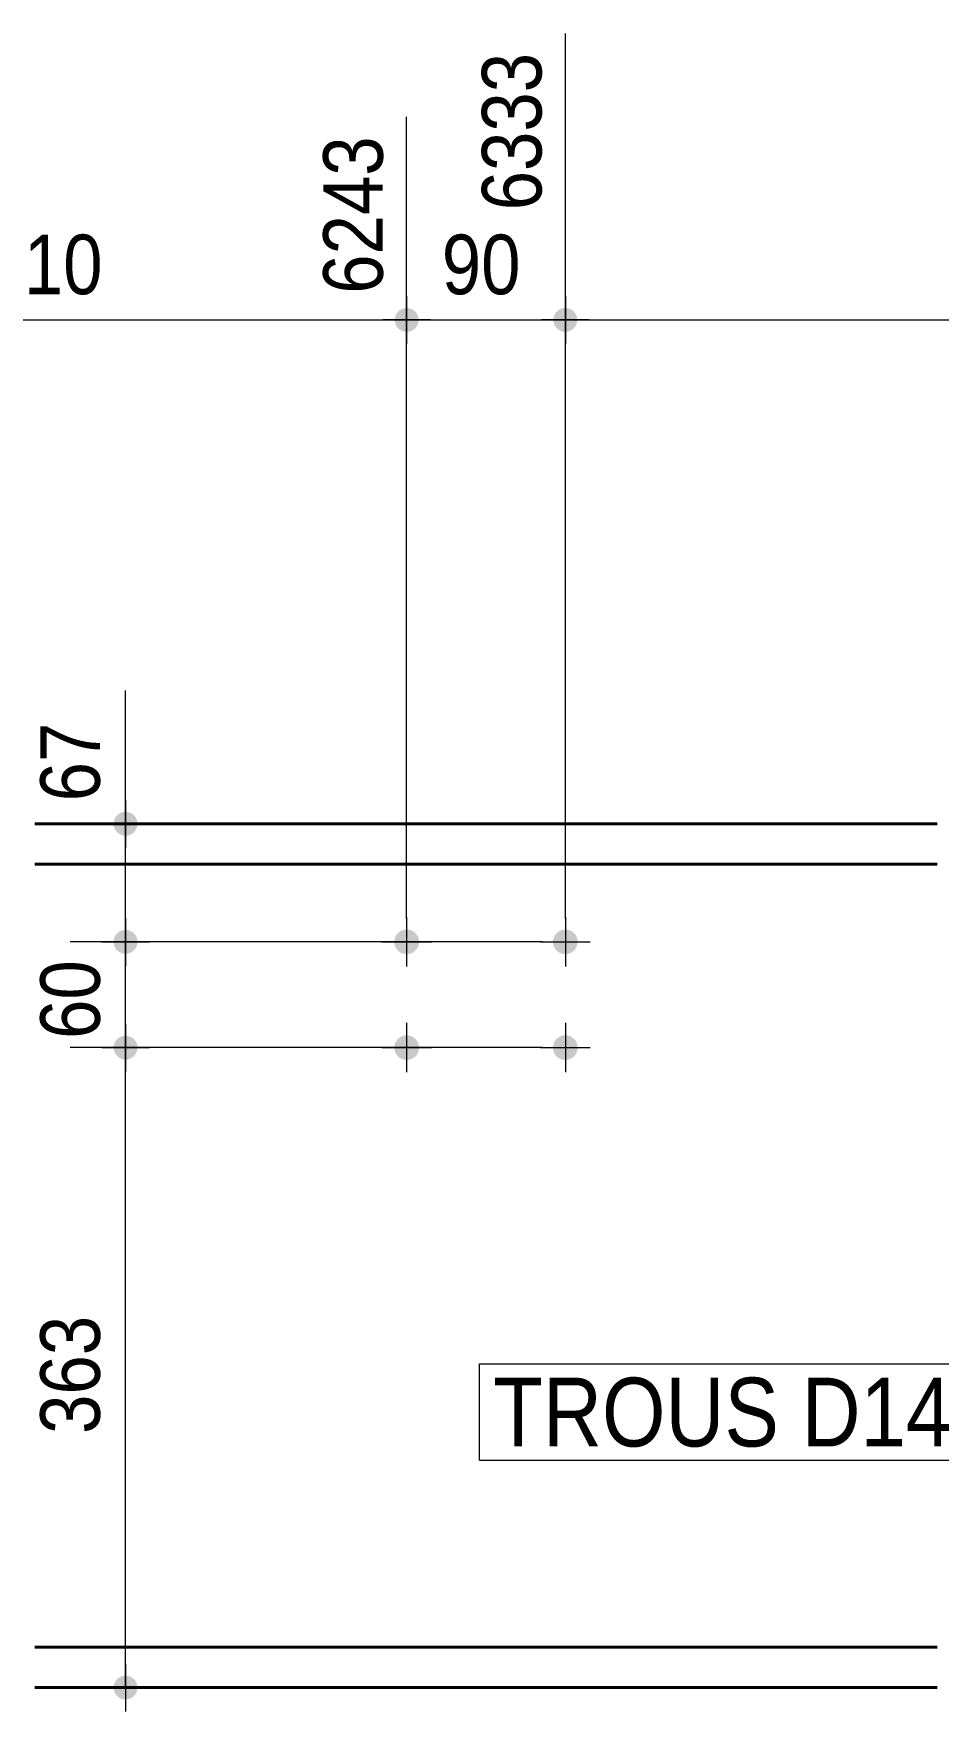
# Model space of a CAD drawing. Header units: millimetres. Extents: x 2 to 410, y 5 to 282.
# Drawn here: x 182.2 to 221.7, y 132.9 to 206.1 of the extents above; entities that cross this region are included whole.
import ezdxf

# ---------------------------------------------------------------- set-up
doc = ezdxf.new("R2010")
doc.units = ezdxf.units.MM
for name, color, linetype, lineweight in [('Boulon', 7, 'Continuous', 0), ('Cotation', 7, 'Continuous', 0), ('Piece', 2, 'Continuous', 0), ('Texte', 3, 'Continuous', 0)]:
    doc.layers.add(name, color=color, linetype=linetype, lineweight=lineweight)
doc.styles.add('ARIAL', font='ARIAL.TTF')

# ---------------------------------------------------------------- blocks, each defined once
blk = doc.blocks.new('*A11')
at = {"layer": 'Boulon'}
for points in [[(204.89, 166.469), (204.892, 166.495), (204.895, 166.521), (204.899, 166.547), (204.905, 166.573), (204.912, 166.598), (204.921, 166.623), (204.93, 166.648), (204.941, 166.672), (204.953, 166.696), (204.966, 166.719), (204.98, 166.741), (204.995, 166.763), (205.011, 166.784), (205.029, 166.804), (205.047, 166.823), (205.066, 166.841), (205.086, 166.858), (205.107, 166.875), (205.128, 166.89), (205.151, 166.904), (205.174, 166.917), (205.197, 166.929), (205.221, 166.94), (205.246, 166.949), (205.271, 166.957), (205.297, 166.964), (205.322, 166.97), (205.349, 166.975), (205.375, 166.978), (205.401, 166.98), (205.428, 166.981), (205.454, 166.98), (205.48, 166.978), (205.507, 166.975), (205.533, 166.97), (205.558, 166.964), (205.584, 166.957), (205.609, 166.949), (205.634, 166.94), (205.658, 166.929), (205.681, 166.917), (205.704, 166.904), (205.727, 166.89), (205.748, 166.875), (205.769, 166.858), (205.789, 166.841), (205.808, 166.823), (205.826, 166.804), (205.844, 166.784), (205.86, 166.763), (205.875, 166.741), (205.889, 166.719), (205.902, 166.696), (205.914, 166.672), (205.925, 166.648), (205.935, 166.623), (205.943, 166.598), (205.95, 166.573), (205.956, 166.547), (205.96, 166.521), (205.963, 166.495), (205.965, 166.469), (205.966, 166.442), (205.965, 166.416), (205.963, 166.389), (205.96, 166.363), (205.956, 166.337), (205.95, 166.311), (205.943, 166.286), (205.935, 166.261), (205.925, 166.236), (205.914, 166.212), (205.902, 166.188), (205.889, 166.165), (205.875, 166.143), (205.86, 166.121), (205.844, 166.1), (205.826, 166.08), (205.808, 166.061), (205.789, 166.043), (205.769, 166.026), (205.748, 166.01), (205.727, 165.994), (205.704, 165.98), (205.681, 165.967), (205.658, 165.955), (205.634, 165.945), (205.609, 165.935), (205.584, 165.927), (205.558, 165.92), (205.533, 165.914), (205.507, 165.909), (205.48, 165.906), (205.454, 165.904), (205.428, 165.904), (205.401, 165.904), (205.375, 165.906), (205.349, 165.909), (205.322, 165.914), (205.297, 165.92), (205.271, 165.927), (205.246, 165.935), (205.221, 165.945), (205.197, 165.955), (205.174, 165.967), (205.151, 165.98), (205.128, 165.994), (205.107, 166.01), (205.086, 166.026), (205.066, 166.043), (205.047, 166.061), (205.029, 166.08), (205.011, 166.1), (204.995, 166.121), (204.98, 166.143), (204.966, 166.165), (204.953, 166.188), (204.941, 166.212), (204.93, 166.236), (204.921, 166.261), (204.912, 166.286), (204.905, 166.311), (204.899, 166.337), (204.895, 166.363), (204.892, 166.389), (204.89, 166.416), (204.889, 166.442)], [(204.89, 161.853), (204.892, 161.879), (204.895, 161.906), (204.899, 161.932), (204.905, 161.958), (204.912, 161.983), (204.921, 162.008), (204.93, 162.033), (204.941, 162.057), (204.953, 162.081), (204.966, 162.104), (204.98, 162.126), (204.995, 162.147), (205.011, 162.168), (205.029, 162.188), (205.047, 162.207), (205.066, 162.226), (205.086, 162.243), (205.107, 162.259), (205.128, 162.274), (205.151, 162.289), (205.174, 162.302), (205.197, 162.313), (205.221, 162.324), (205.246, 162.334), (205.271, 162.342), (205.297, 162.349), (205.322, 162.355), (205.349, 162.359), (205.375, 162.363), (205.401, 162.365), (205.428, 162.365), (205.454, 162.365), (205.48, 162.363), (205.507, 162.359), (205.533, 162.355), (205.558, 162.349), (205.584, 162.342), (205.609, 162.334), (205.634, 162.324), (205.658, 162.313), (205.681, 162.302), (205.704, 162.289), (205.727, 162.274), (205.748, 162.259), (205.769, 162.243), (205.789, 162.226), (205.808, 162.207), (205.826, 162.188), (205.844, 162.168), (205.86, 162.147), (205.875, 162.126), (205.889, 162.104), (205.902, 162.081), (205.914, 162.057), (205.925, 162.033), (205.935, 162.008), (205.943, 161.983), (205.95, 161.958), (205.956, 161.932), (205.96, 161.906), (205.963, 161.879), (205.965, 161.853), (205.966, 161.827), (205.965, 161.8), (205.963, 161.774), (205.96, 161.748), (205.956, 161.722), (205.95, 161.696), (205.943, 161.67), (205.935, 161.645), (205.925, 161.621), (205.914, 161.596), (205.902, 161.573), (205.889, 161.55), (205.875, 161.528), (205.86, 161.506), (205.844, 161.485), (205.826, 161.465), (205.808, 161.446), (205.789, 161.428), (205.769, 161.41), (205.748, 161.394), (205.727, 161.379), (205.704, 161.365), (205.681, 161.352), (205.658, 161.34), (205.634, 161.329), (205.609, 161.32), (205.584, 161.311), (205.558, 161.304), (205.533, 161.299), (205.507, 161.294), (205.48, 161.291), (205.454, 161.289), (205.428, 161.288), (205.401, 161.289), (205.375, 161.291), (205.349, 161.294), (205.322, 161.299), (205.297, 161.304), (205.271, 161.311), (205.246, 161.32), (205.221, 161.329), (205.197, 161.34), (205.174, 161.352), (205.151, 161.365), (205.128, 161.379), (205.107, 161.394), (205.086, 161.41), (205.066, 161.428), (205.047, 161.446), (205.029, 161.465), (205.011, 161.485), (204.995, 161.506), (204.98, 161.528), (204.966, 161.55), (204.953, 161.573), (204.941, 161.596), (204.93, 161.621), (204.921, 161.645), (204.912, 161.67), (204.905, 161.696), (204.899, 161.722), (204.895, 161.748), (204.892, 161.774), (204.89, 161.8), (204.889, 161.827)]]:
    blk.add_hatch(color=256, dxfattribs=at).paths.add_polyline_path(points, flags=17)
at = {"layer": 'Boulon', "linetype": 'Continuous', "lineweight": 0}
for p, q in [((205.428, 167.519), (205.428, 165.365)), ((204.351, 166.442), (206.504, 166.442)), ((205.428, 162.904), (205.428, 160.75)), ((204.351, 161.827), (206.504, 161.827))]:
    blk.add_line(p, q, dxfattribs=at)
blk = doc.blocks.new('*A12')
at = {"layer": 'Boulon'}
for points in [[(197.967, 166.469), (197.969, 166.495), (197.972, 166.521), (197.976, 166.547), (197.982, 166.573), (197.989, 166.598), (197.997, 166.623), (198.007, 166.648), (198.018, 166.672), (198.03, 166.696), (198.043, 166.719), (198.057, 166.741), (198.072, 166.763), (198.088, 166.784), (198.105, 166.804), (198.124, 166.823), (198.143, 166.841), (198.163, 166.858), (198.184, 166.875), (198.205, 166.89), (198.228, 166.904), (198.251, 166.917), (198.274, 166.929), (198.298, 166.94), (198.323, 166.949), (198.348, 166.957), (198.374, 166.964), (198.399, 166.97), (198.425, 166.975), (198.452, 166.978), (198.478, 166.98), (198.504, 166.981), (198.531, 166.98), (198.557, 166.978), (198.583, 166.975), (198.609, 166.97), (198.635, 166.964), (198.661, 166.957), (198.686, 166.949), (198.71, 166.94), (198.735, 166.929), (198.758, 166.917), (198.781, 166.904), (198.804, 166.89), (198.825, 166.875), (198.846, 166.858), (198.866, 166.841), (198.885, 166.823), (198.903, 166.804), (198.921, 166.784), (198.937, 166.763), (198.952, 166.741), (198.966, 166.719), (198.979, 166.696), (198.991, 166.672), (199.002, 166.648), (199.011, 166.623), (199.02, 166.598), (199.027, 166.573), (199.033, 166.547), (199.037, 166.521), (199.04, 166.495), (199.042, 166.469), (199.043, 166.442), (199.042, 166.416), (199.04, 166.389), (199.037, 166.363), (199.033, 166.337), (199.027, 166.311), (199.02, 166.286), (199.011, 166.261), (199.002, 166.236), (198.991, 166.212), (198.979, 166.188), (198.966, 166.165), (198.952, 166.143), (198.937, 166.121), (198.921, 166.1), (198.903, 166.08), (198.885, 166.061), (198.866, 166.043), (198.846, 166.026), (198.825, 166.01), (198.804, 165.994), (198.781, 165.98), (198.758, 165.967), (198.735, 165.955), (198.71, 165.945), (198.686, 165.935), (198.661, 165.927), (198.635, 165.92), (198.609, 165.914), (198.583, 165.909), (198.557, 165.906), (198.531, 165.904), (198.504, 165.904), (198.478, 165.904), (198.452, 165.906), (198.425, 165.909), (198.399, 165.914), (198.374, 165.92), (198.348, 165.927), (198.323, 165.935), (198.298, 165.945), (198.274, 165.955), (198.251, 165.967), (198.228, 165.98), (198.205, 165.994), (198.184, 166.01), (198.163, 166.026), (198.143, 166.043), (198.124, 166.061), (198.105, 166.08), (198.088, 166.1), (198.072, 166.121), (198.057, 166.143), (198.043, 166.165), (198.03, 166.188), (198.018, 166.212), (198.007, 166.236), (197.997, 166.261), (197.989, 166.286), (197.982, 166.311), (197.976, 166.337), (197.972, 166.363), (197.969, 166.389), (197.967, 166.416), (197.966, 166.442)], [(197.967, 161.853), (197.969, 161.879), (197.972, 161.906), (197.976, 161.932), (197.982, 161.958), (197.989, 161.983), (197.997, 162.008), (198.007, 162.033), (198.018, 162.057), (198.03, 162.081), (198.043, 162.104), (198.057, 162.126), (198.072, 162.147), (198.088, 162.168), (198.105, 162.188), (198.124, 162.207), (198.143, 162.226), (198.163, 162.243), (198.184, 162.259), (198.205, 162.274), (198.228, 162.289), (198.251, 162.302), (198.274, 162.313), (198.298, 162.324), (198.323, 162.334), (198.348, 162.342), (198.374, 162.349), (198.399, 162.355), (198.425, 162.359), (198.452, 162.363), (198.478, 162.365), (198.504, 162.365), (198.531, 162.365), (198.557, 162.363), (198.583, 162.359), (198.609, 162.355), (198.635, 162.349), (198.661, 162.342), (198.686, 162.334), (198.71, 162.324), (198.735, 162.313), (198.758, 162.302), (198.781, 162.289), (198.804, 162.274), (198.825, 162.259), (198.846, 162.243), (198.866, 162.226), (198.885, 162.207), (198.903, 162.188), (198.921, 162.168), (198.937, 162.147), (198.952, 162.126), (198.966, 162.104), (198.979, 162.081), (198.991, 162.057), (199.002, 162.033), (199.011, 162.008), (199.02, 161.983), (199.027, 161.958), (199.033, 161.932), (199.037, 161.906), (199.04, 161.879), (199.042, 161.853), (199.043, 161.827), (199.042, 161.8), (199.04, 161.774), (199.037, 161.748), (199.033, 161.722), (199.027, 161.696), (199.02, 161.67), (199.011, 161.645), (199.002, 161.621), (198.991, 161.596), (198.979, 161.573), (198.966, 161.55), (198.952, 161.528), (198.937, 161.506), (198.921, 161.485), (198.903, 161.465), (198.885, 161.446), (198.866, 161.428), (198.846, 161.41), (198.825, 161.394), (198.804, 161.379), (198.781, 161.365), (198.758, 161.352), (198.735, 161.34), (198.71, 161.329), (198.686, 161.32), (198.661, 161.311), (198.635, 161.304), (198.609, 161.299), (198.583, 161.294), (198.557, 161.291), (198.531, 161.289), (198.504, 161.288), (198.478, 161.289), (198.452, 161.291), (198.425, 161.294), (198.399, 161.299), (198.374, 161.304), (198.348, 161.311), (198.323, 161.32), (198.298, 161.329), (198.274, 161.34), (198.251, 161.352), (198.228, 161.365), (198.205, 161.379), (198.184, 161.394), (198.163, 161.41), (198.143, 161.428), (198.124, 161.446), (198.105, 161.465), (198.088, 161.485), (198.072, 161.506), (198.057, 161.528), (198.043, 161.55), (198.03, 161.573), (198.018, 161.596), (198.007, 161.621), (197.997, 161.645), (197.989, 161.67), (197.982, 161.696), (197.976, 161.722), (197.972, 161.748), (197.969, 161.774), (197.967, 161.8), (197.966, 161.827)]]:
    blk.add_hatch(color=256, dxfattribs=at).paths.add_polyline_path(points, flags=17)
at = {"layer": 'Boulon', "linetype": 'Continuous', "lineweight": 0}
for p, q in [((198.504, 167.519), (198.504, 165.365)), ((197.428, 166.442), (199.581, 166.442)), ((198.504, 162.904), (198.504, 160.75)), ((197.428, 161.827), (199.581, 161.827))]:
    blk.add_line(p, q, dxfattribs=at)
blk = doc.blocks.new('*A16')
at = {"layer": 'Piece', "color": 2, "linetype": 'Continuous', "lineweight": 40}
for p, q in [((182.276003, 171.595927), (221.65595, 171.595927)), ((221.65595, 169.826697), (182.276003, 169.826697)), ((221.65595, 135.67285), (182.276003, 135.67285)), ((182.276003, 133.90362), (221.65595, 133.90362))]:
    blk.add_line(p, q, dxfattribs=at)
blk = doc.blocks.new('*A47')
at = {"layer": 'Cotation'}
for points in [[(198.479, 193.059), (198.453, 193.061), (198.428, 193.064), (198.403, 193.069), (198.378, 193.074), (198.353, 193.081), (198.329, 193.089), (198.305, 193.098), (198.282, 193.108), (198.259, 193.12), (198.237, 193.133), (198.216, 193.146), (198.195, 193.161), (198.175, 193.177), (198.155, 193.193), (198.137, 193.211), (198.119, 193.229), (198.102, 193.249), (198.087, 193.269), (198.072, 193.29), (198.058, 193.311), (198.046, 193.333), (198.034, 193.356), (198.024, 193.38), (198.015, 193.403), (198.007, 193.428), (198, 193.452), (197.994, 193.477), (197.99, 193.502), (197.987, 193.528), (197.985, 193.553), (197.984, 193.579), (197.985, 193.604), (197.987, 193.63), (197.99, 193.655), (197.994, 193.68), (198, 193.705), (198.007, 193.73), (198.015, 193.754), (198.024, 193.778), (198.034, 193.801), (198.046, 193.824), (198.058, 193.846), (198.072, 193.867), (198.087, 193.888), (198.102, 193.908), (198.119, 193.928), (198.137, 193.946), (198.155, 193.964), (198.175, 193.981), (198.195, 193.996), (198.216, 194.011), (198.237, 194.025), (198.259, 194.037), (198.282, 194.049), (198.305, 194.059), (198.329, 194.068), (198.353, 194.076), (198.378, 194.083), (198.403, 194.089), (198.428, 194.093), (198.453, 194.096), (198.479, 194.098), (198.504, 194.099), (198.53, 194.098), (198.555, 194.096), (198.581, 194.093), (198.606, 194.089), (198.631, 194.083), (198.655, 194.076), (198.68, 194.068), (198.703, 194.059), (198.727, 194.049), (198.75, 194.037), (198.772, 194.025), (198.793, 194.011), (198.814, 193.996), (198.834, 193.981), (198.854, 193.964), (198.872, 193.946), (198.89, 193.928), (198.906, 193.908), (198.922, 193.888), (198.937, 193.867), (198.95, 193.846), (198.963, 193.824), (198.975, 193.801), (198.985, 193.778), (198.994, 193.754), (199.002, 193.73), (199.009, 193.705), (199.014, 193.68), (199.019, 193.655), (199.022, 193.63), (199.024, 193.604), (199.024, 193.579), (199.024, 193.553), (199.022, 193.528), (199.019, 193.502), (199.014, 193.477), (199.009, 193.452), (199.002, 193.428), (198.994, 193.403), (198.985, 193.38), (198.975, 193.356), (198.963, 193.333), (198.95, 193.311), (198.937, 193.29), (198.922, 193.269), (198.906, 193.249), (198.89, 193.229), (198.872, 193.211), (198.854, 193.193), (198.834, 193.177), (198.814, 193.161), (198.793, 193.146), (198.772, 193.133), (198.75, 193.12), (198.727, 193.108), (198.703, 193.098), (198.68, 193.089), (198.655, 193.081), (198.631, 193.074), (198.606, 193.069), (198.581, 193.064), (198.555, 193.061), (198.53, 193.059), (198.504, 193.059)], [(205.402, 193.059), (205.377, 193.061), (205.351, 193.064), (205.326, 193.069), (205.301, 193.074), (205.277, 193.081), (205.252, 193.089), (205.229, 193.098), (205.205, 193.108), (205.182, 193.12), (205.16, 193.133), (205.139, 193.146), (205.118, 193.161), (205.098, 193.177), (205.078, 193.193), (205.06, 193.211), (205.042, 193.229), (205.026, 193.249), (205.01, 193.269), (204.995, 193.29), (204.981, 193.311), (204.969, 193.333), (204.957, 193.356), (204.947, 193.38), (204.938, 193.403), (204.93, 193.428), (204.923, 193.452), (204.918, 193.477), (204.913, 193.502), (204.91, 193.528), (204.908, 193.553), (204.908, 193.579), (204.908, 193.604), (204.91, 193.63), (204.913, 193.655), (204.918, 193.68), (204.923, 193.705), (204.93, 193.73), (204.938, 193.754), (204.947, 193.778), (204.957, 193.801), (204.969, 193.824), (204.981, 193.846), (204.995, 193.867), (205.01, 193.888), (205.026, 193.908), (205.042, 193.928), (205.06, 193.946), (205.078, 193.964), (205.098, 193.981), (205.118, 193.996), (205.139, 194.011), (205.16, 194.025), (205.182, 194.037), (205.205, 194.049), (205.229, 194.059), (205.252, 194.068), (205.277, 194.076), (205.301, 194.083), (205.326, 194.089), (205.351, 194.093), (205.377, 194.096), (205.402, 194.098), (205.428, 194.099), (205.453, 194.098), (205.478, 194.096), (205.504, 194.093), (205.529, 194.089), (205.554, 194.083), (205.578, 194.076), (205.603, 194.068), (205.627, 194.059), (205.65, 194.049), (205.673, 194.037), (205.695, 194.025), (205.716, 194.011), (205.737, 193.996), (205.757, 193.981), (205.777, 193.964), (205.795, 193.946), (205.813, 193.928), (205.829, 193.908), (205.845, 193.888), (205.86, 193.867), (205.874, 193.846), (205.886, 193.824), (205.898, 193.801), (205.908, 193.778), (205.917, 193.754), (205.925, 193.73), (205.932, 193.705), (205.938, 193.68), (205.942, 193.655), (205.945, 193.63), (205.947, 193.604), (205.948, 193.579), (205.947, 193.553), (205.945, 193.528), (205.942, 193.502), (205.938, 193.477), (205.932, 193.452), (205.925, 193.428), (205.917, 193.403), (205.908, 193.38), (205.898, 193.356), (205.886, 193.333), (205.874, 193.311), (205.86, 193.29), (205.845, 193.269), (205.829, 193.249), (205.813, 193.229), (205.795, 193.211), (205.777, 193.193), (205.757, 193.177), (205.737, 193.161), (205.716, 193.146), (205.695, 193.133), (205.673, 193.12), (205.65, 193.108), (205.627, 193.098), (205.603, 193.089), (205.578, 193.081), (205.554, 193.074), (205.529, 193.069), (205.504, 193.064), (205.478, 193.061), (205.453, 193.059), (205.428, 193.059)]]:
    blk.add_hatch(color=256, dxfattribs=at).paths.add_polyline_path(points, flags=17)
at = {"layer": 'Cotation', "linetype": 'Continuous', "lineweight": 0}
for p, q in [((205.428, 167.442), (205.428, 206.072)), ((198.504, 167.442), (198.504, 202.432)), ((198.504, 194.619), (198.504, 192.539)), ((205.428, 194.619), (205.428, 192.539)), ((199.544, 193.579), (197.464, 193.579)), ((198.504, 193.579), (197.464, 193.579)), ((198.504, 193.579), (205.428, 193.579)), ((206.468, 193.579), (204.388, 193.579)), ((205.428, 193.579), (206.468, 193.579))]:
    blk.add_line(p, q, dxfattribs=at)
at = {"layer": 'Cotation'}
for p in [(198.504, 193.579), (205.428, 193.579)]:
    blk.add_point(p, dxfattribs=at)
at = {"layer": 'Cotation', "style": 'ARIAL', "width": 0.85}
blk.add_text('6333', height=2.6, rotation=90.00021, dxfattribs=at).set_placement((204.388, 198.359))
blk.add_text('90', height=2.6, dxfattribs=at).set_placement((200.038, 194.699))
blk = doc.blocks.new('*A67')
at = {"layer": 'Cotation'}
for points in [[(186.214, 161.307), (186.188, 161.309), (186.163, 161.312), (186.138, 161.317), (186.113, 161.322), (186.088, 161.329), (186.064, 161.337), (186.04, 161.346), (186.017, 161.357), (185.994, 161.368), (185.972, 161.381), (185.95, 161.394), (185.929, 161.409), (185.909, 161.425), (185.89, 161.441), (185.871, 161.459), (185.854, 161.477), (185.837, 161.497), (185.821, 161.517), (185.807, 161.538), (185.793, 161.559), (185.781, 161.582), (185.769, 161.604), (185.759, 161.628), (185.75, 161.652), (185.742, 161.676), (185.735, 161.7), (185.729, 161.725), (185.725, 161.75), (185.722, 161.776), (185.72, 161.801), (185.719, 161.827), (185.72, 161.852), (185.722, 161.878), (185.725, 161.903), (185.729, 161.928), (185.735, 161.953), (185.742, 161.978), (185.75, 162.002), (185.759, 162.026), (185.769, 162.049), (185.781, 162.072), (185.793, 162.094), (185.807, 162.116), (185.821, 162.136), (185.837, 162.157), (185.854, 162.176), (185.871, 162.194), (185.89, 162.212), (185.909, 162.229), (185.929, 162.244), (185.95, 162.259), (185.972, 162.273), (185.994, 162.285), (186.017, 162.297), (186.04, 162.307), (186.064, 162.316), (186.088, 162.324), (186.113, 162.331), (186.138, 162.337), (186.163, 162.341), (186.188, 162.344), (186.214, 162.346), (186.239, 162.347), (186.265, 162.346), (186.29, 162.344), (186.315, 162.341), (186.341, 162.337), (186.365, 162.331), (186.39, 162.324), (186.414, 162.316), (186.438, 162.307), (186.461, 162.297), (186.484, 162.285), (186.506, 162.273), (186.528, 162.259), (186.549, 162.244), (186.569, 162.229), (186.588, 162.212), (186.607, 162.194), (186.624, 162.176), (186.641, 162.157), (186.657, 162.136), (186.671, 162.116), (186.685, 162.094), (186.698, 162.072), (186.709, 162.049), (186.72, 162.026), (186.729, 162.002), (186.737, 161.978), (186.744, 161.953), (186.749, 161.928), (186.753, 161.903), (186.757, 161.878), (186.758, 161.852), (186.759, 161.827), (186.758, 161.801), (186.757, 161.776), (186.753, 161.75), (186.749, 161.725), (186.744, 161.7), (186.737, 161.676), (186.729, 161.652), (186.72, 161.628), (186.709, 161.604), (186.698, 161.582), (186.685, 161.559), (186.671, 161.538), (186.657, 161.517), (186.641, 161.497), (186.624, 161.477), (186.607, 161.459), (186.588, 161.441), (186.569, 161.425), (186.549, 161.409), (186.528, 161.394), (186.506, 161.381), (186.484, 161.368), (186.461, 161.357), (186.438, 161.346), (186.414, 161.337), (186.39, 161.329), (186.365, 161.322), (186.341, 161.317), (186.315, 161.312), (186.29, 161.309), (186.265, 161.307), (186.239, 161.307)], [(186.214, 133.384), (186.188, 133.386), (186.163, 133.389), (186.138, 133.394), (186.113, 133.399), (186.088, 133.406), (186.064, 133.414), (186.04, 133.423), (186.017, 133.434), (185.994, 133.445), (185.972, 133.458), (185.95, 133.471), (185.929, 133.486), (185.909, 133.502), (185.89, 133.518), (185.871, 133.536), (185.854, 133.554), (185.837, 133.574), (185.821, 133.594), (185.807, 133.615), (185.793, 133.636), (185.781, 133.658), (185.769, 133.681), (185.759, 133.705), (185.75, 133.728), (185.742, 133.753), (185.735, 133.777), (185.729, 133.802), (185.725, 133.827), (185.722, 133.853), (185.72, 133.878), (185.719, 133.904), (185.72, 133.929), (185.722, 133.955), (185.725, 133.98), (185.729, 134.005), (185.735, 134.03), (185.742, 134.055), (185.75, 134.079), (185.759, 134.103), (185.769, 134.126), (185.781, 134.149), (185.793, 134.171), (185.807, 134.193), (185.821, 134.213), (185.837, 134.234), (185.854, 134.253), (185.871, 134.271), (185.89, 134.289), (185.909, 134.306), (185.929, 134.321), (185.95, 134.336), (185.972, 134.35), (185.994, 134.362), (186.017, 134.374), (186.04, 134.384), (186.064, 134.393), (186.088, 134.401), (186.113, 134.408), (186.138, 134.414), (186.163, 134.418), (186.188, 134.421), (186.214, 134.423), (186.239, 134.424), (186.265, 134.423), (186.29, 134.421), (186.315, 134.418), (186.341, 134.414), (186.365, 134.408), (186.39, 134.401), (186.414, 134.393), (186.438, 134.384), (186.461, 134.374), (186.484, 134.362), (186.506, 134.35), (186.528, 134.336), (186.549, 134.321), (186.569, 134.306), (186.588, 134.289), (186.607, 134.271), (186.624, 134.253), (186.641, 134.234), (186.657, 134.213), (186.671, 134.193), (186.685, 134.171), (186.698, 134.149), (186.709, 134.126), (186.72, 134.103), (186.729, 134.079), (186.737, 134.055), (186.744, 134.03), (186.749, 134.005), (186.753, 133.98), (186.757, 133.955), (186.758, 133.929), (186.759, 133.904), (186.758, 133.878), (186.757, 133.853), (186.753, 133.827), (186.749, 133.802), (186.744, 133.777), (186.737, 133.753), (186.729, 133.728), (186.72, 133.705), (186.709, 133.681), (186.698, 133.658), (186.685, 133.636), (186.671, 133.615), (186.657, 133.594), (186.641, 133.574), (186.624, 133.554), (186.607, 133.536), (186.588, 133.518), (186.569, 133.502), (186.549, 133.486), (186.528, 133.471), (186.506, 133.458), (186.484, 133.445), (186.461, 133.434), (186.438, 133.423), (186.414, 133.414), (186.39, 133.406), (186.365, 133.399), (186.341, 133.394), (186.315, 133.389), (186.29, 133.386), (186.265, 133.384), (186.239, 133.384)]]:
    blk.add_hatch(color=256, dxfattribs=at).paths.add_polyline_path(points, flags=17)
at = {"layer": 'Cotation', "linetype": 'Continuous', "lineweight": 0}
for p, q in [((186.239, 162.867), (186.239, 160.787)), ((186.239, 161.827), (186.239, 162.867)), ((204.428, 161.827), (185.639, 161.827)), ((185.639, 161.827), (187.279, 161.827)), ((186.239, 133.904), (186.239, 161.827)), ((186.239, 134.944), (186.239, 132.864)), ((197.504, 133.904), (183.819, 133.904)), ((185.199, 133.904), (187.279, 133.904)), ((186.239, 133.904), (186.239, 132.864))]:
    blk.add_line(p, q, dxfattribs=at)
at = {"layer": 'Cotation'}
for p in [(186.239, 161.827), (186.239, 133.904)]:
    blk.add_point(p, dxfattribs=at)
at = {"layer": 'Cotation', "style": 'ARIAL', "width": 0.85}
blk.add_text('363', height=2.6, rotation=90.00021, dxfattribs=at).set_placement((185.119, 144.973))
blk = doc.blocks.new('*A68')
at = {"layer": 'Cotation'}
for points in [[(186.214, 165.923), (186.188, 165.925), (186.163, 165.928), (186.138, 165.932), (186.113, 165.938), (186.088, 165.944), (186.064, 165.952), (186.04, 165.962), (186.017, 165.972), (185.994, 165.983), (185.972, 165.996), (185.95, 166.01), (185.929, 166.024), (185.909, 166.04), (185.89, 166.057), (185.871, 166.074), (185.854, 166.093), (185.837, 166.112), (185.821, 166.132), (185.807, 166.153), (185.793, 166.175), (185.781, 166.197), (185.769, 166.22), (185.759, 166.243), (185.75, 166.267), (185.742, 166.291), (185.735, 166.316), (185.729, 166.341), (185.725, 166.366), (185.722, 166.391), (185.72, 166.417), (185.719, 166.442), (185.72, 166.468), (185.722, 166.493), (185.725, 166.518), (185.729, 166.544), (185.735, 166.568), (185.742, 166.593), (185.75, 166.617), (185.759, 166.641), (185.769, 166.664), (185.781, 166.687), (185.793, 166.709), (185.807, 166.731), (185.821, 166.752), (185.837, 166.772), (185.854, 166.791), (185.871, 166.81), (185.89, 166.827), (185.909, 166.844), (185.929, 166.86), (185.95, 166.874), (185.972, 166.888), (185.994, 166.901), (186.017, 166.912), (186.04, 166.922), (186.064, 166.932), (186.088, 166.94), (186.113, 166.946), (186.138, 166.952), (186.163, 166.956), (186.188, 166.96), (186.214, 166.961), (186.239, 166.962), (186.265, 166.961), (186.29, 166.96), (186.315, 166.956), (186.341, 166.952), (186.365, 166.946), (186.39, 166.94), (186.414, 166.932), (186.438, 166.922), (186.461, 166.912), (186.484, 166.901), (186.506, 166.888), (186.528, 166.874), (186.549, 166.86), (186.569, 166.844), (186.588, 166.827), (186.607, 166.81), (186.624, 166.791), (186.641, 166.772), (186.657, 166.752), (186.671, 166.731), (186.685, 166.709), (186.698, 166.687), (186.709, 166.664), (186.72, 166.641), (186.729, 166.617), (186.737, 166.593), (186.744, 166.568), (186.749, 166.544), (186.753, 166.518), (186.757, 166.493), (186.758, 166.468), (186.759, 166.442), (186.758, 166.417), (186.757, 166.391), (186.753, 166.366), (186.749, 166.341), (186.744, 166.316), (186.737, 166.291), (186.729, 166.267), (186.72, 166.243), (186.709, 166.22), (186.698, 166.197), (186.685, 166.175), (186.671, 166.153), (186.657, 166.132), (186.641, 166.112), (186.624, 166.093), (186.607, 166.074), (186.588, 166.057), (186.569, 166.04), (186.549, 166.024), (186.528, 166.01), (186.506, 165.996), (186.484, 165.983), (186.461, 165.972), (186.438, 165.962), (186.414, 165.952), (186.39, 165.944), (186.365, 165.938), (186.341, 165.932), (186.315, 165.928), (186.29, 165.925), (186.265, 165.923), (186.239, 165.922)], [(186.214, 161.307), (186.188, 161.309), (186.163, 161.312), (186.138, 161.317), (186.113, 161.322), (186.088, 161.329), (186.064, 161.337), (186.04, 161.346), (186.017, 161.357), (185.994, 161.368), (185.972, 161.381), (185.95, 161.394), (185.929, 161.409), (185.909, 161.425), (185.89, 161.441), (185.871, 161.459), (185.854, 161.477), (185.837, 161.497), (185.821, 161.517), (185.807, 161.538), (185.793, 161.559), (185.781, 161.582), (185.769, 161.604), (185.759, 161.628), (185.75, 161.652), (185.742, 161.676), (185.735, 161.7), (185.729, 161.725), (185.725, 161.75), (185.722, 161.776), (185.72, 161.801), (185.719, 161.827), (185.72, 161.852), (185.722, 161.878), (185.725, 161.903), (185.729, 161.928), (185.735, 161.953), (185.742, 161.978), (185.75, 162.002), (185.759, 162.026), (185.769, 162.049), (185.781, 162.072), (185.793, 162.094), (185.807, 162.116), (185.821, 162.136), (185.837, 162.157), (185.854, 162.176), (185.871, 162.194), (185.89, 162.212), (185.909, 162.229), (185.929, 162.244), (185.95, 162.259), (185.972, 162.273), (185.994, 162.285), (186.017, 162.297), (186.04, 162.307), (186.064, 162.316), (186.088, 162.324), (186.113, 162.331), (186.138, 162.337), (186.163, 162.341), (186.188, 162.344), (186.214, 162.346), (186.239, 162.347), (186.265, 162.346), (186.29, 162.344), (186.315, 162.341), (186.341, 162.337), (186.365, 162.331), (186.39, 162.324), (186.414, 162.316), (186.438, 162.307), (186.461, 162.297), (186.484, 162.285), (186.506, 162.273), (186.528, 162.259), (186.549, 162.244), (186.569, 162.229), (186.588, 162.212), (186.607, 162.194), (186.624, 162.176), (186.641, 162.157), (186.657, 162.136), (186.671, 162.116), (186.685, 162.094), (186.698, 162.072), (186.709, 162.049), (186.72, 162.026), (186.729, 162.002), (186.737, 161.978), (186.744, 161.953), (186.749, 161.928), (186.753, 161.903), (186.757, 161.878), (186.758, 161.852), (186.759, 161.827), (186.758, 161.801), (186.757, 161.776), (186.753, 161.75), (186.749, 161.725), (186.744, 161.7), (186.737, 161.676), (186.729, 161.652), (186.72, 161.628), (186.709, 161.604), (186.698, 161.582), (186.685, 161.559), (186.671, 161.538), (186.657, 161.517), (186.641, 161.497), (186.624, 161.477), (186.607, 161.459), (186.588, 161.441), (186.569, 161.425), (186.549, 161.409), (186.528, 161.394), (186.506, 161.381), (186.484, 161.368), (186.461, 161.357), (186.438, 161.346), (186.414, 161.337), (186.39, 161.329), (186.365, 161.322), (186.341, 161.317), (186.315, 161.312), (186.29, 161.309), (186.265, 161.307), (186.239, 161.307)]]:
    blk.add_hatch(color=256, dxfattribs=at).paths.add_polyline_path(points, flags=17)
at = {"layer": 'Cotation', "linetype": 'Continuous', "lineweight": 0}
for p, q in [((186.239, 167.482), (186.239, 165.402)), ((186.239, 166.442), (186.239, 167.482)), ((204.428, 166.442), (183.819, 166.442)), ((185.199, 166.442), (187.279, 166.442)), ((186.239, 161.827), (186.239, 166.442)), ((186.239, 162.867), (186.239, 160.787)), ((204.428, 161.827), (183.819, 161.827)), ((185.199, 161.827), (187.279, 161.827)), ((186.239, 161.827), (186.239, 160.787))]:
    blk.add_line(p, q, dxfattribs=at)
at = {"layer": 'Cotation'}
for p in [(186.239, 166.442), (186.239, 161.827)]:
    blk.add_point(p, dxfattribs=at)
at = {"layer": 'Cotation', "style": 'ARIAL', "width": 0.85}
blk.add_text('60', height=2.6, rotation=90.00021, dxfattribs=at).set_placement((185.119, 162.206))
blk = doc.blocks.new('*A69')
at = {"layer": 'Cotation'}
for points in [[(186.214, 171.077), (186.188, 171.078), (186.163, 171.082), (186.138, 171.086), (186.113, 171.092), (186.088, 171.098), (186.064, 171.106), (186.04, 171.116), (186.017, 171.126), (185.994, 171.137), (185.972, 171.15), (185.95, 171.164), (185.929, 171.178), (185.909, 171.194), (185.89, 171.211), (185.871, 171.228), (185.854, 171.247), (185.837, 171.266), (185.821, 171.286), (185.807, 171.307), (185.793, 171.329), (185.781, 171.351), (185.769, 171.374), (185.759, 171.397), (185.75, 171.421), (185.742, 171.445), (185.735, 171.47), (185.729, 171.494), (185.725, 171.52), (185.722, 171.545), (185.72, 171.57), (185.719, 171.596), (185.72, 171.621), (185.722, 171.647), (185.725, 171.672), (185.729, 171.697), (185.735, 171.722), (185.742, 171.747), (185.75, 171.771), (185.759, 171.795), (185.769, 171.818), (185.781, 171.841), (185.793, 171.863), (185.807, 171.885), (185.821, 171.906), (185.837, 171.926), (185.854, 171.945), (185.871, 171.964), (185.89, 171.981), (185.909, 171.998), (185.929, 172.014), (185.95, 172.028), (185.972, 172.042), (185.994, 172.055), (186.017, 172.066), (186.04, 172.076), (186.064, 172.086), (186.088, 172.094), (186.113, 172.1), (186.138, 172.106), (186.163, 172.11), (186.188, 172.113), (186.214, 172.115), (186.239, 172.116), (186.265, 172.115), (186.29, 172.113), (186.315, 172.11), (186.341, 172.106), (186.365, 172.1), (186.39, 172.094), (186.414, 172.086), (186.438, 172.076), (186.461, 172.066), (186.484, 172.055), (186.506, 172.042), (186.528, 172.028), (186.549, 172.014), (186.569, 171.998), (186.588, 171.981), (186.607, 171.964), (186.624, 171.945), (186.641, 171.926), (186.657, 171.906), (186.671, 171.885), (186.685, 171.863), (186.698, 171.841), (186.709, 171.818), (186.72, 171.795), (186.729, 171.771), (186.737, 171.747), (186.744, 171.722), (186.749, 171.697), (186.753, 171.672), (186.757, 171.647), (186.758, 171.621), (186.759, 171.596), (186.758, 171.57), (186.757, 171.545), (186.753, 171.52), (186.749, 171.494), (186.744, 171.47), (186.737, 171.445), (186.729, 171.421), (186.72, 171.397), (186.709, 171.374), (186.698, 171.351), (186.685, 171.329), (186.671, 171.307), (186.657, 171.286), (186.641, 171.266), (186.624, 171.247), (186.607, 171.228), (186.588, 171.211), (186.569, 171.194), (186.549, 171.178), (186.528, 171.164), (186.506, 171.15), (186.484, 171.137), (186.461, 171.126), (186.438, 171.116), (186.414, 171.106), (186.39, 171.098), (186.365, 171.092), (186.341, 171.086), (186.315, 171.082), (186.29, 171.078), (186.265, 171.077), (186.239, 171.076)], [(186.214, 165.923), (186.188, 165.925), (186.163, 165.928), (186.138, 165.932), (186.113, 165.938), (186.088, 165.944), (186.064, 165.952), (186.04, 165.962), (186.017, 165.972), (185.994, 165.983), (185.972, 165.996), (185.95, 166.01), (185.929, 166.024), (185.909, 166.04), (185.89, 166.057), (185.871, 166.074), (185.854, 166.093), (185.837, 166.112), (185.821, 166.132), (185.807, 166.153), (185.793, 166.175), (185.781, 166.197), (185.769, 166.22), (185.759, 166.243), (185.75, 166.267), (185.742, 166.291), (185.735, 166.316), (185.729, 166.341), (185.725, 166.366), (185.722, 166.391), (185.72, 166.417), (185.719, 166.442), (185.72, 166.468), (185.722, 166.493), (185.725, 166.518), (185.729, 166.544), (185.735, 166.568), (185.742, 166.593), (185.75, 166.617), (185.759, 166.641), (185.769, 166.664), (185.781, 166.687), (185.793, 166.709), (185.807, 166.731), (185.821, 166.752), (185.837, 166.772), (185.854, 166.791), (185.871, 166.81), (185.89, 166.827), (185.909, 166.844), (185.929, 166.86), (185.95, 166.874), (185.972, 166.888), (185.994, 166.901), (186.017, 166.912), (186.04, 166.922), (186.064, 166.932), (186.088, 166.94), (186.113, 166.946), (186.138, 166.952), (186.163, 166.956), (186.188, 166.96), (186.214, 166.961), (186.239, 166.962), (186.265, 166.961), (186.29, 166.96), (186.315, 166.956), (186.341, 166.952), (186.365, 166.946), (186.39, 166.94), (186.414, 166.932), (186.438, 166.922), (186.461, 166.912), (186.484, 166.901), (186.506, 166.888), (186.528, 166.874), (186.549, 166.86), (186.569, 166.844), (186.588, 166.827), (186.607, 166.81), (186.624, 166.791), (186.641, 166.772), (186.657, 166.752), (186.671, 166.731), (186.685, 166.709), (186.698, 166.687), (186.709, 166.664), (186.72, 166.641), (186.729, 166.617), (186.737, 166.593), (186.744, 166.568), (186.749, 166.544), (186.753, 166.518), (186.757, 166.493), (186.758, 166.468), (186.759, 166.442), (186.758, 166.417), (186.757, 166.391), (186.753, 166.366), (186.749, 166.341), (186.744, 166.316), (186.737, 166.291), (186.729, 166.267), (186.72, 166.243), (186.709, 166.22), (186.698, 166.197), (186.685, 166.175), (186.671, 166.153), (186.657, 166.132), (186.641, 166.112), (186.624, 166.093), (186.607, 166.074), (186.588, 166.057), (186.569, 166.04), (186.549, 166.024), (186.528, 166.01), (186.506, 165.996), (186.484, 165.983), (186.461, 165.972), (186.438, 165.962), (186.414, 165.952), (186.39, 165.944), (186.365, 165.938), (186.341, 165.932), (186.315, 165.928), (186.29, 165.925), (186.265, 165.923), (186.239, 165.922)]]:
    blk.add_hatch(color=256, dxfattribs=at).paths.add_polyline_path(points, flags=17)
at = {"layer": 'Cotation', "linetype": 'Continuous', "lineweight": 0}
for p, q in [((186.239, 171.596), (186.239, 177.403)), ((186.239, 171.596), (186.239, 177.403)), ((186.239, 172.636), (186.239, 170.556)), ((197.504, 171.596), (183.819, 171.596)), ((185.199, 171.596), (187.279, 171.596)), ((186.239, 166.442), (186.239, 171.596)), ((186.239, 167.482), (186.239, 165.402)), ((204.428, 166.442), (185.639, 166.442)), ((185.639, 166.442), (187.279, 166.442)), ((186.239, 166.442), (186.239, 165.402))]:
    blk.add_line(p, q, dxfattribs=at)
at = {"layer": 'Cotation'}
for p in [(186.239, 171.596), (186.239, 166.442)]:
    blk.add_point(p, dxfattribs=at)
at = {"layer": 'Cotation', "style": 'ARIAL', "width": 0.85}
blk.add_text('67', height=2.6, rotation=90.00021, dxfattribs=at).set_placement((185.119, 172.571))
blk = doc.blocks.new('*A79')
at = {"layer": 'Texte', "linetype": 'Continuous', "lineweight": 0}
for p, q in [((201.678126, 148.025184), (256.992384, 148.025184)), ((201.678126, 143.825184), (201.678126, 148.025184)), ((256.992384, 143.825184), (256.992384, 148.025184)), ((201.678126, 143.825184), (256.992384, 143.825184))]:
    blk.add_line(p, q, dxfattribs=at)
at = {"layer": 'Texte', "style": 'ARIAL', "width": 0.85}
blk.add_text("TROUS D14mm DANS L'AME", height=3, dxfattribs=at).set_placement((202.278126, 144.425184))
blk = doc.blocks.new('*A87')
at = {"layer": 'Cotation'}
for points in [[(165.922, 193.059), (165.897, 193.061), (165.871, 193.064), (165.846, 193.069), (165.821, 193.074), (165.797, 193.081), (165.772, 193.089), (165.749, 193.098), (165.725, 193.108), (165.702, 193.12), (165.68, 193.133), (165.659, 193.146), (165.638, 193.161), (165.618, 193.177), (165.598, 193.193), (165.58, 193.211), (165.562, 193.229), (165.546, 193.249), (165.53, 193.269), (165.515, 193.29), (165.502, 193.311), (165.489, 193.333), (165.477, 193.356), (165.467, 193.38), (165.458, 193.403), (165.45, 193.428), (165.443, 193.452), (165.438, 193.477), (165.433, 193.502), (165.43, 193.528), (165.428, 193.553), (165.428, 193.579), (165.428, 193.604), (165.43, 193.63), (165.433, 193.655), (165.438, 193.68), (165.443, 193.705), (165.45, 193.73), (165.458, 193.754), (165.467, 193.778), (165.477, 193.801), (165.489, 193.824), (165.502, 193.846), (165.515, 193.867), (165.53, 193.888), (165.546, 193.908), (165.562, 193.928), (165.58, 193.946), (165.598, 193.964), (165.618, 193.981), (165.638, 193.996), (165.659, 194.011), (165.68, 194.025), (165.702, 194.037), (165.725, 194.049), (165.749, 194.059), (165.772, 194.068), (165.797, 194.076), (165.821, 194.083), (165.846, 194.089), (165.871, 194.093), (165.897, 194.096), (165.922, 194.098), (165.948, 194.099), (165.973, 194.098), (165.999, 194.096), (166.024, 194.093), (166.049, 194.089), (166.074, 194.083), (166.099, 194.076), (166.123, 194.068), (166.147, 194.059), (166.17, 194.049), (166.193, 194.037), (166.215, 194.025), (166.236, 194.011), (166.257, 193.996), (166.277, 193.981), (166.297, 193.964), (166.315, 193.946), (166.333, 193.928), (166.35, 193.908), (166.365, 193.888), (166.38, 193.867), (166.394, 193.846), (166.406, 193.824), (166.418, 193.801), (166.428, 193.778), (166.437, 193.754), (166.445, 193.73), (166.452, 193.705), (166.458, 193.68), (166.462, 193.655), (166.465, 193.63), (166.467, 193.604), (166.468, 193.579), (166.467, 193.553), (166.465, 193.528), (166.462, 193.502), (166.458, 193.477), (166.452, 193.452), (166.445, 193.428), (166.437, 193.403), (166.428, 193.38), (166.418, 193.356), (166.406, 193.333), (166.394, 193.311), (166.38, 193.29), (166.365, 193.269), (166.35, 193.249), (166.333, 193.229), (166.315, 193.211), (166.297, 193.193), (166.277, 193.177), (166.257, 193.161), (166.236, 193.146), (166.215, 193.133), (166.193, 193.12), (166.17, 193.108), (166.147, 193.098), (166.123, 193.089), (166.099, 193.081), (166.074, 193.074), (166.049, 193.069), (166.024, 193.064), (165.999, 193.061), (165.973, 193.059), (165.948, 193.059)], [(198.479, 193.059), (198.453, 193.061), (198.428, 193.064), (198.403, 193.069), (198.378, 193.074), (198.353, 193.081), (198.329, 193.089), (198.305, 193.098), (198.282, 193.108), (198.259, 193.12), (198.237, 193.133), (198.216, 193.146), (198.195, 193.161), (198.175, 193.177), (198.155, 193.193), (198.137, 193.211), (198.119, 193.229), (198.102, 193.249), (198.087, 193.269), (198.072, 193.29), (198.058, 193.311), (198.046, 193.333), (198.034, 193.356), (198.024, 193.38), (198.015, 193.403), (198.007, 193.428), (198, 193.452), (197.994, 193.477), (197.99, 193.502), (197.987, 193.528), (197.985, 193.553), (197.984, 193.579), (197.985, 193.604), (197.987, 193.63), (197.99, 193.655), (197.994, 193.68), (198, 193.705), (198.007, 193.73), (198.015, 193.754), (198.024, 193.778), (198.034, 193.801), (198.046, 193.824), (198.058, 193.846), (198.072, 193.867), (198.087, 193.888), (198.102, 193.908), (198.119, 193.928), (198.137, 193.946), (198.155, 193.964), (198.175, 193.981), (198.195, 193.996), (198.216, 194.011), (198.237, 194.025), (198.259, 194.037), (198.282, 194.049), (198.305, 194.059), (198.329, 194.068), (198.353, 194.076), (198.378, 194.083), (198.403, 194.089), (198.428, 194.093), (198.453, 194.096), (198.479, 194.098), (198.504, 194.099), (198.53, 194.098), (198.555, 194.096), (198.581, 194.093), (198.606, 194.089), (198.631, 194.083), (198.655, 194.076), (198.68, 194.068), (198.703, 194.059), (198.727, 194.049), (198.75, 194.037), (198.772, 194.025), (198.793, 194.011), (198.814, 193.996), (198.834, 193.981), (198.854, 193.964), (198.872, 193.946), (198.89, 193.928), (198.906, 193.908), (198.922, 193.888), (198.937, 193.867), (198.95, 193.846), (198.963, 193.824), (198.975, 193.801), (198.985, 193.778), (198.994, 193.754), (199.002, 193.73), (199.009, 193.705), (199.014, 193.68), (199.019, 193.655), (199.022, 193.63), (199.024, 193.604), (199.024, 193.579), (199.024, 193.553), (199.022, 193.528), (199.019, 193.502), (199.014, 193.477), (199.009, 193.452), (199.002, 193.428), (198.994, 193.403), (198.985, 193.38), (198.975, 193.356), (198.963, 193.333), (198.95, 193.311), (198.937, 193.29), (198.922, 193.269), (198.906, 193.249), (198.89, 193.229), (198.872, 193.211), (198.854, 193.193), (198.834, 193.177), (198.814, 193.161), (198.793, 193.146), (198.772, 193.133), (198.75, 193.12), (198.727, 193.108), (198.703, 193.098), (198.68, 193.089), (198.655, 193.081), (198.631, 193.074), (198.606, 193.069), (198.581, 193.064), (198.555, 193.061), (198.53, 193.059), (198.504, 193.059)]]:
    blk.add_hatch(color=256, dxfattribs=at).paths.add_polyline_path(points, flags=17)
at = {"layer": 'Cotation', "linetype": 'Continuous', "lineweight": 0}
for p, q in [((165.948, 167.442), (165.948, 206.072)), ((198.504, 167.442), (198.504, 202.432)), ((165.948, 194.619), (165.948, 192.539)), ((198.504, 194.619), (198.504, 192.539)), ((166.988, 193.579), (164.908, 193.579)), ((165.948, 193.579), (164.908, 193.579)), ((165.948, 193.579), (198.504, 193.579)), ((199.544, 193.579), (197.464, 193.579)), ((198.504, 193.579), (199.544, 193.579))]:
    blk.add_line(p, q, dxfattribs=at)
at = {"layer": 'Cotation'}
for p in [(165.948, 193.579), (198.504, 193.579)]:
    blk.add_point(p, dxfattribs=at)
at = {"layer": 'Cotation', "style": 'ARIAL', "width": 0.85}
blk.add_text('6243', height=2.6, rotation=90.00021, dxfattribs=at).set_placement((197.464, 194.719))
blk.add_text('2210', height=2.6, dxfattribs=at).set_placement((178.369, 194.699))
blk = doc.blocks.new('*A88')
at = {"layer": 'Cotation'}
for points in [[(205.402, 193.059), (205.377, 193.061), (205.351, 193.064), (205.326, 193.069), (205.301, 193.074), (205.277, 193.081), (205.252, 193.089), (205.229, 193.098), (205.205, 193.108), (205.182, 193.12), (205.16, 193.133), (205.139, 193.146), (205.118, 193.161), (205.098, 193.177), (205.078, 193.193), (205.06, 193.211), (205.042, 193.229), (205.026, 193.249), (205.01, 193.269), (204.995, 193.29), (204.981, 193.311), (204.969, 193.333), (204.957, 193.356), (204.947, 193.38), (204.938, 193.403), (204.93, 193.428), (204.923, 193.452), (204.918, 193.477), (204.913, 193.502), (204.91, 193.528), (204.908, 193.553), (204.908, 193.579), (204.908, 193.604), (204.91, 193.63), (204.913, 193.655), (204.918, 193.68), (204.923, 193.705), (204.93, 193.73), (204.938, 193.754), (204.947, 193.778), (204.957, 193.801), (204.969, 193.824), (204.981, 193.846), (204.995, 193.867), (205.01, 193.888), (205.026, 193.908), (205.042, 193.928), (205.06, 193.946), (205.078, 193.964), (205.098, 193.981), (205.118, 193.996), (205.139, 194.011), (205.16, 194.025), (205.182, 194.037), (205.205, 194.049), (205.229, 194.059), (205.252, 194.068), (205.277, 194.076), (205.301, 194.083), (205.326, 194.089), (205.351, 194.093), (205.377, 194.096), (205.402, 194.098), (205.428, 194.099), (205.453, 194.098), (205.478, 194.096), (205.504, 194.093), (205.529, 194.089), (205.554, 194.083), (205.578, 194.076), (205.603, 194.068), (205.627, 194.059), (205.65, 194.049), (205.673, 194.037), (205.695, 194.025), (205.716, 194.011), (205.737, 193.996), (205.757, 193.981), (205.777, 193.964), (205.795, 193.946), (205.813, 193.928), (205.829, 193.908), (205.845, 193.888), (205.86, 193.867), (205.874, 193.846), (205.886, 193.824), (205.898, 193.801), (205.908, 193.778), (205.917, 193.754), (205.925, 193.73), (205.932, 193.705), (205.938, 193.68), (205.942, 193.655), (205.945, 193.63), (205.947, 193.604), (205.948, 193.579), (205.947, 193.553), (205.945, 193.528), (205.942, 193.502), (205.938, 193.477), (205.932, 193.452), (205.925, 193.428), (205.917, 193.403), (205.908, 193.38), (205.898, 193.356), (205.886, 193.333), (205.874, 193.311), (205.86, 193.29), (205.845, 193.269), (205.829, 193.249), (205.813, 193.229), (205.795, 193.211), (205.777, 193.193), (205.757, 193.177), (205.737, 193.161), (205.716, 193.146), (205.695, 193.133), (205.673, 193.12), (205.65, 193.108), (205.627, 193.098), (205.603, 193.089), (205.578, 193.081), (205.554, 193.074), (205.529, 193.069), (205.504, 193.064), (205.478, 193.061), (205.453, 193.059), (205.428, 193.059)], [(282.982, 193.059), (282.956, 193.061), (282.931, 193.064), (282.906, 193.069), (282.881, 193.074), (282.857, 193.081), (282.832, 193.089), (282.808, 193.098), (282.785, 193.108), (282.762, 193.12), (282.74, 193.133), (282.719, 193.146), (282.698, 193.161), (282.678, 193.177), (282.658, 193.193), (282.64, 193.211), (282.622, 193.229), (282.605, 193.249), (282.59, 193.269), (282.575, 193.29), (282.561, 193.311), (282.549, 193.333), (282.537, 193.356), (282.527, 193.38), (282.518, 193.403), (282.51, 193.428), (282.503, 193.452), (282.497, 193.477), (282.493, 193.502), (282.49, 193.528), (282.488, 193.553), (282.487, 193.579), (282.488, 193.604), (282.49, 193.63), (282.493, 193.655), (282.497, 193.68), (282.503, 193.705), (282.51, 193.73), (282.518, 193.754), (282.527, 193.778), (282.537, 193.801), (282.549, 193.824), (282.561, 193.846), (282.575, 193.867), (282.59, 193.888), (282.605, 193.908), (282.622, 193.928), (282.64, 193.946), (282.658, 193.964), (282.678, 193.981), (282.698, 193.996), (282.719, 194.011), (282.74, 194.025), (282.762, 194.037), (282.785, 194.049), (282.808, 194.059), (282.832, 194.068), (282.857, 194.076), (282.881, 194.083), (282.906, 194.089), (282.931, 194.093), (282.956, 194.096), (282.982, 194.098), (283.007, 194.099), (283.033, 194.098), (283.058, 194.096), (283.084, 194.093), (283.109, 194.089), (283.134, 194.083), (283.158, 194.076), (283.183, 194.068), (283.206, 194.059), (283.23, 194.049), (283.253, 194.037), (283.275, 194.025), (283.296, 194.011), (283.317, 193.996), (283.337, 193.981), (283.357, 193.964), (283.375, 193.946), (283.393, 193.928), (283.409, 193.908), (283.425, 193.888), (283.44, 193.867), (283.453, 193.846), (283.466, 193.824), (283.478, 193.801), (283.488, 193.778), (283.497, 193.754), (283.505, 193.73), (283.512, 193.705), (283.517, 193.68), (283.522, 193.655), (283.525, 193.63), (283.527, 193.604), (283.527, 193.579), (283.527, 193.553), (283.525, 193.528), (283.522, 193.502), (283.517, 193.477), (283.512, 193.452), (283.505, 193.428), (283.497, 193.403), (283.488, 193.38), (283.478, 193.356), (283.466, 193.333), (283.453, 193.311), (283.44, 193.29), (283.425, 193.269), (283.409, 193.249), (283.393, 193.229), (283.375, 193.211), (283.357, 193.193), (283.337, 193.177), (283.317, 193.161), (283.296, 193.146), (283.275, 193.133), (283.253, 193.12), (283.23, 193.108), (283.206, 193.098), (283.183, 193.089), (283.158, 193.081), (283.134, 193.074), (283.109, 193.069), (283.084, 193.064), (283.058, 193.061), (283.033, 193.059), (283.007, 193.059)]]:
    blk.add_hatch(color=256, dxfattribs=at).paths.add_polyline_path(points, flags=17)
at = {"layer": 'Cotation', "linetype": 'Continuous', "lineweight": 0}
for p, q in [((205.428, 167.442), (205.428, 206.072)), ((283.007, 167.442), (283.007, 202.432)), ((205.428, 194.619), (205.428, 192.539)), ((283.007, 194.619), (283.007, 192.539)), ((206.468, 193.579), (204.388, 193.579)), ((205.428, 193.579), (204.388, 193.579)), ((205.428, 193.579), (283.007, 193.579)), ((284.047, 193.579), (281.967, 193.579)), ((283.007, 193.579), (284.047, 193.579))]:
    blk.add_line(p, q, dxfattribs=at)
at = {"layer": 'Cotation'}
for p in [(205.428, 193.579), (283.007, 193.579)]:
    blk.add_point(p, dxfattribs=at)
at = {"layer": 'Cotation', "style": 'ARIAL', "width": 0.85}
blk.add_text('8543', height=2.6, rotation=90.00021, dxfattribs=at).set_placement((281.967, 194.719))
blk.add_text('2210', height=2.6, dxfattribs=at).set_placement((240.361, 194.699))

msp = doc.modelspace()

# ---------------------------------------------------------------- block references
at = {"lineweight": 0}
for name in ['*A87', '*A47', '*A88', '*A69', '*A16', '*A68', '*A12', '*A11', '*A67', '*A79']:
    msp.add_blockref(name, (0, 0), dxfattribs=at)

doc.saveas('drawing.dxf')
